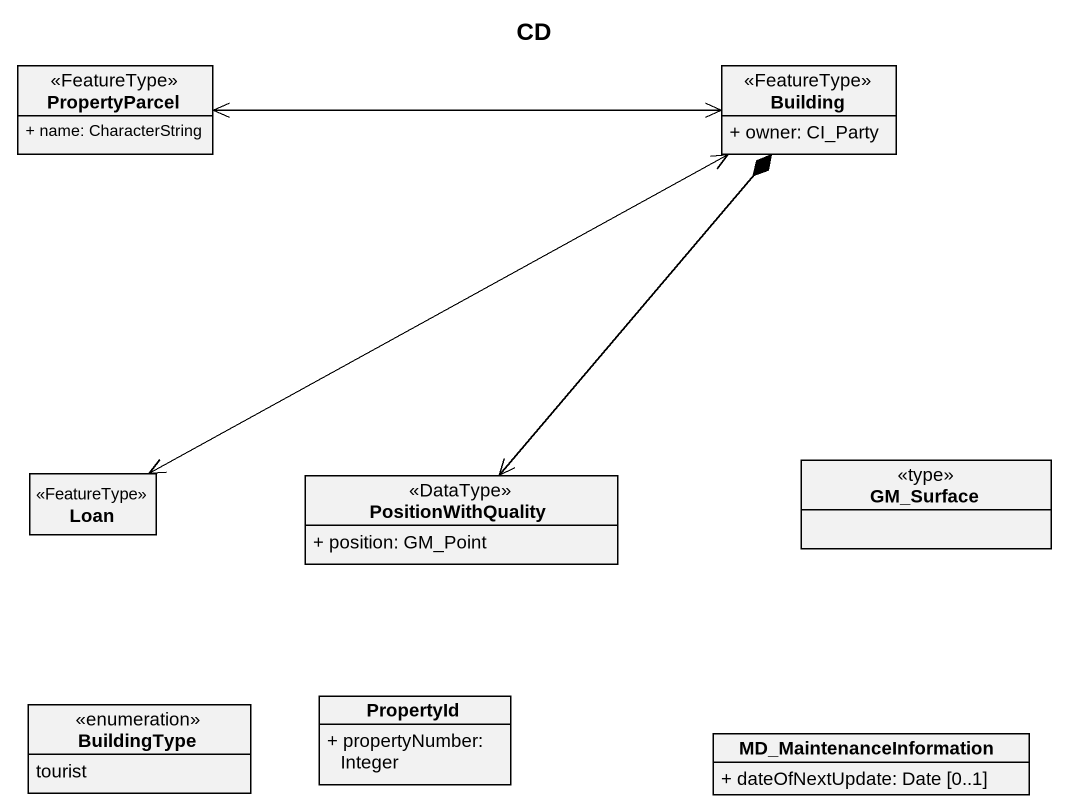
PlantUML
@startuml
title CD
hide circle
hide empty members
skinparam classAttributeIconSize 0
class PropertyParcel <<FeatureType>> {
  + name: CharacterString
}
class Building <<FeatureType>> {
  + owner: CI_Party
}
class GM_Surface <<type>>
class Loan <<FeatureType>>
class PositionWithQuality <<DataType>> {
  + position: GM_Point
}
enum BuildingType {
  tourist
}
class PropertyId {
  + propertyNumber: Integer
}
class MD_MaintenanceInformation {
  + dateOfNextUpdate: Date [0..1]
}
PropertyParcel <-right-> Building
Loan <-right-> Building
PositionWithQuality <-up-* Building
@enduml
